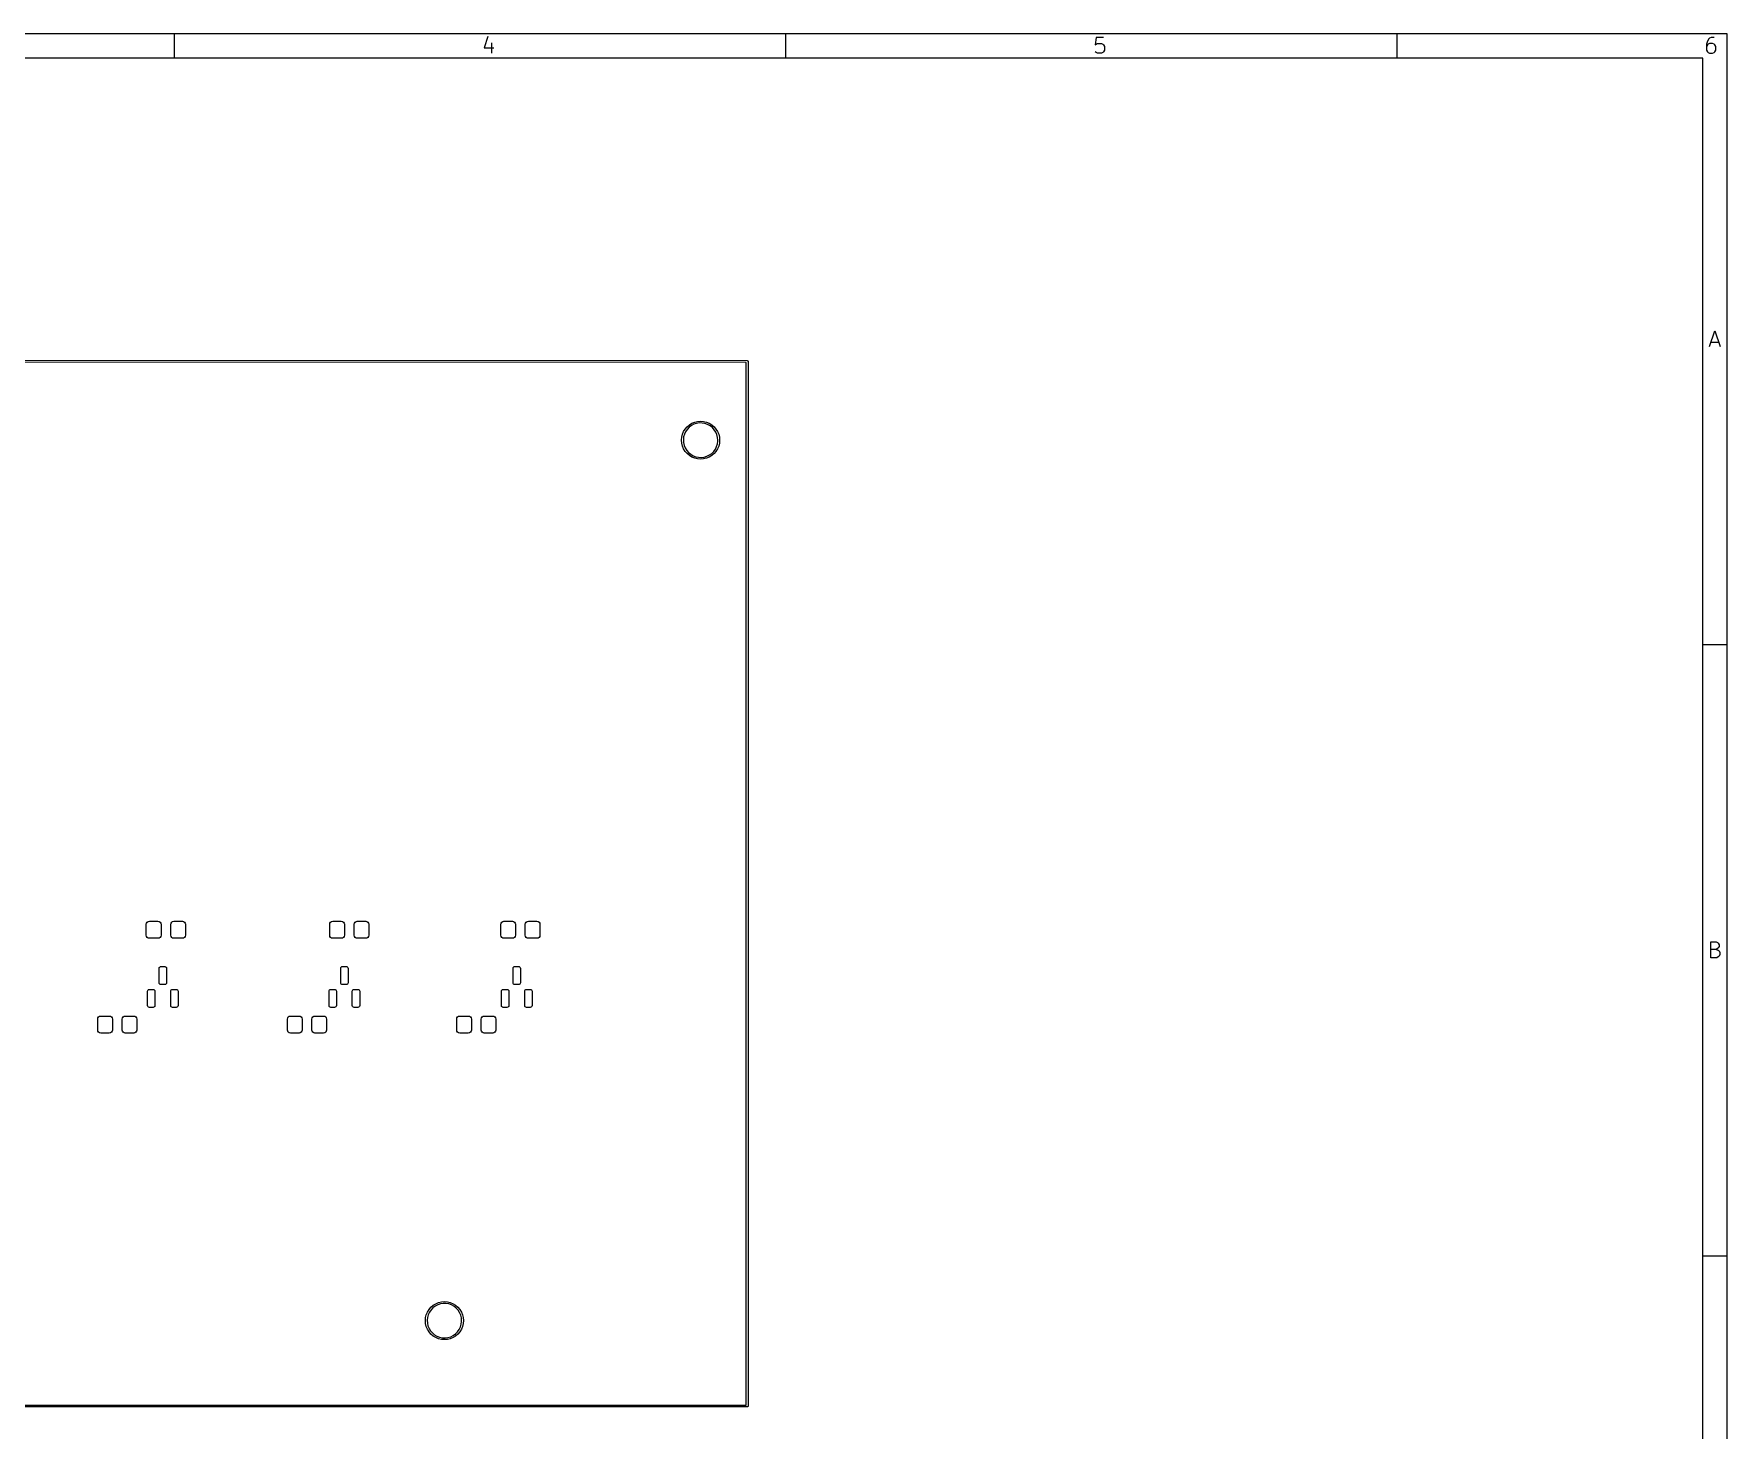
# Model space of a CAD drawing. Extents: x 10 to 287, y -200 to -10.
# Drawn here: x 148.5 to 287, y -124.2 to -10 of the extents above; entities that cross this region are included whole.
import ezdxf

# ---------------------------------------------------------------- set-up
doc = ezdxf.new("R2010")
doc.units = 0
doc.layers.add('BLACK', color=7, linetype='CONTINUOUS')

msp = doc.modelspace()

# ---------------------------------------------------------------- linework, layer by layer
at = {"layer": 'BLACK', "linetype": 'CONTINUOUS'}
for p, q in [((287.002, -10), (10, -10)), ((160, -12), (160, -10)), ((185.632, -10.2262), (185.323, -11.1548)), ((185.942, -10.7214), (185.942, -11.5881)), ((210, -12), (210, -10)), ((235.385, -10.2881), (235.323, -10.9071)), ((235.323, -10.9071), (235.385, -10.8452)), ((236.004, -10.2881), (235.385, -10.2881)), ((235.385, -10.8452), (235.508, -10.7833)), ((235.508, -10.7833), (235.818, -10.7833)), ((235.818, -10.7833), (235.942, -10.8452)), ((235.942, -10.8452), (236.004, -10.9071)), ((236.004, -10.9071), (236.065, -11.031)), ((236.065, -11.031), (236.065, -11.3405)), ((260, -12), (260, -10)), ((285.385, -10.5976), (285.323, -10.8452)), ((285.323, -10.8452), (285.323, -11.3405)), ((285.385, -10.9071), (285.323, -11.031)), ((285.508, -10.4119), (285.385, -10.5976)), ((285.446, -10.8452), (285.385, -10.9071)), ((285.57, -10.7833), (285.446, -10.8452)), ((285.57, -10.35), (285.508, -10.4119)), ((285.694, -10.2881), (285.57, -10.35)), ((285.818, -10.7833), (285.57, -10.7833)), ((285.942, -10.2881), (285.694, -10.2881)), ((285.942, -10.8452), (285.818, -10.7833)), ((286.004, -10.9071), (285.942, -10.8452)), ((286.065, -11.031), (286.004, -10.9071)), ((286.065, -11.3405), (286.065, -11.031)), ((287.002, -200.007), (287.002, -10)), ((285.002, -12), (12, -12)), ((185.323, -11.1548), (186.127, -11.1548)), ((235.385, -11.5262), (235.323, -11.4643)), ((235.508, -11.5881), (235.385, -11.5262)), ((235.818, -11.5881), (235.508, -11.5881)), ((235.942, -11.5262), (235.818, -11.5881)), ((236.004, -11.4643), (235.942, -11.5262)), ((236.065, -11.3405), (236.004, -11.4643)), ((285.002, -198.007), (285.002, -12)), ((285.323, -11.3405), (285.385, -11.4643)), ((285.385, -11.4643), (285.446, -11.5262)), ((285.446, -11.5262), (285.57, -11.5881)), ((285.57, -11.5881), (285.818, -11.5881)), ((285.818, -11.5881), (285.942, -11.5262)), ((285.942, -11.5262), (286.004, -11.4643)), ((286.004, -11.4643), (286.065, -11.3405)), ((285.569, -35.5881), (286.002, -34.2881)), ((286.002, -34.2881), (286.436, -35.5881)), ((285.693, -35.2167), (286.312, -35.2167)), ((33.4913, -36.6809), (206.846, -36.7288)), ((206.771, -36.8788), (33.5663, -36.8309)), ((206.771, -122.195), (206.771, -36.8788)), ((206.846, -36.7288), (206.856, -36.7305)), ((206.856, -36.7305), (206.859, -36.7299)), ((206.859, -36.7299), (206.862, -36.7316)), ((206.862, -36.7316), (206.872, -36.7333)), ((206.872, -36.7333), (206.886, -36.7459)), ((206.886, -36.7459), (206.903, -36.7556)), ((206.903, -36.7556), (206.906, -36.762)), ((206.906, -36.762), (206.911, -36.7663)), ((206.911, -36.7663), (206.914, -36.7855)), ((206.914, -36.7855), (206.921, -36.8038)), ((206.921, -36.8038), (206.921, -122.27)), ((201.5, -43.0028), (201.557, -42.7655)), ((201.557, -42.7655), (201.65, -42.5401)), ((201.65, -42.5401), (201.778, -42.332)), ((201.713, -42.7592), (201.651, -42.9819)), ((201.81, -42.5497), (201.713, -42.7592)), ((201.778, -42.332), (201.936, -42.1465)), ((201.94, -42.3588), (201.81, -42.5497)), ((201.936, -42.1465), (202.122, -41.988)), ((202.1, -42.1918), (201.94, -42.3588)), ((202.285, -42.0531), (202.1, -42.1918)), ((202.122, -41.988), (202.33, -41.8605)), ((202.49, -41.9464), (202.285, -42.0531)), ((202.33, -41.8605), (202.555, -41.7672)), ((202.709, -41.8746), (202.49, -41.9464)), ((202.555, -41.7672), (202.793, -41.7102)), ((202.938, -41.8397), (202.709, -41.8746)), ((202.793, -41.7102), (203.036, -41.691)), ((203.169, -41.8425), (202.938, -41.8397)), ((203.036, -41.691), (203.279, -41.7102)), ((203.396, -41.883), (203.169, -41.8425)), ((203.279, -41.7102), (203.516, -41.7672)), ((203.614, -41.9601), (203.396, -41.883)), ((203.516, -41.7672), (203.742, -41.8605)), ((203.816, -42.0718), (203.614, -41.9601)), ((203.742, -41.8605), (203.95, -41.988)), ((203.997, -42.215), (203.816, -42.0718)), ((203.95, -41.988), (204.135, -42.1465)), ((204.153, -42.3859), (203.997, -42.215)), ((204.135, -42.1465), (204.294, -42.332)), ((204.278, -42.5798), (204.153, -42.3859)), ((204.37, -42.7917), (204.278, -42.5798)), ((204.294, -42.332), (204.421, -42.5401)), ((204.427, -43.0158), (204.37, -42.7917)), ((204.421, -42.5401), (204.515, -42.7655)), ((204.515, -42.7655), (204.572, -43.0028)), ((201.481, -43.246), (201.484, -43.2116)), ((201.5, -43.4893), (201.481, -43.246)), ((201.484, -43.2116), (201.5, -43.0028)), ((201.557, -43.7266), (201.5, -43.4893)), ((201.65, -43.952), (201.557, -43.7266)), ((201.651, -42.9819), (201.626, -43.2116)), ((201.626, -43.2116), (201.64, -43.4423)), ((201.64, -43.4423), (201.691, -43.6676)), ((201.778, -44.16), (201.65, -43.952)), ((201.691, -43.6676), (201.777, -43.8817)), ((201.777, -43.8817), (201.898, -44.0787)), ((201.936, -44.3456), (201.778, -44.16)), ((201.898, -44.0787), (202.049, -44.2533)), ((202.049, -44.2533), (202.227, -44.4009)), ((203.946, -44.3229), (204.109, -44.1598)), ((204.109, -44.1598), (204.244, -43.9722)), ((204.294, -44.16), (204.135, -44.3456)), ((204.244, -43.9722), (204.347, -43.765)), ((204.421, -43.952), (204.294, -44.16)), ((204.347, -43.765), (204.414, -43.544)), ((204.414, -43.544), (204.444, -43.3149)), ((204.515, -43.7266), (204.421, -43.952)), ((204.446, -43.246), (204.427, -43.0158)), ((204.444, -43.3149), (204.446, -43.246)), ((204.572, -43.4893), (204.515, -43.7266)), ((204.572, -43.0028), (204.591, -43.246)), ((204.591, -43.246), (204.572, -43.4893)), ((202.122, -44.5041), (201.936, -44.3456)), ((202.33, -44.6316), (202.122, -44.5041)), ((202.227, -44.4009), (202.427, -44.5175)), ((202.555, -44.7249), (202.33, -44.6316)), ((202.427, -44.5175), (202.643, -44.5999)), ((202.793, -44.7819), (202.555, -44.7249)), ((202.643, -44.5999), (202.869, -44.6459)), ((203.036, -44.801), (202.793, -44.7819)), ((202.869, -44.6459), (203.1, -44.6544)), ((203.279, -44.7819), (203.036, -44.801)), ((203.1, -44.6544), (203.329, -44.625)), ((203.516, -44.7249), (203.279, -44.7819)), ((203.329, -44.625), (203.55, -44.5587)), ((203.742, -44.6316), (203.516, -44.7249)), ((203.55, -44.5587), (203.758, -44.457)), ((203.95, -44.5041), (203.742, -44.6316)), ((203.758, -44.457), (203.946, -44.3229)), ((204.135, -44.3456), (203.95, -44.5041)), ((287.002, -60), (285.002, -60)), ((157.7, -82.85), (157.719, -82.7543)), ((157.7, -83.75), (157.7, -82.85)), ((157.719, -82.7543), (157.773, -82.6732)), ((157.773, -82.6732), (157.854, -82.619)), ((157.854, -82.619), (157.95, -82.6)), ((157.95, -82.6), (158.65, -82.6)), ((158.65, -82.6), (158.746, -82.619)), ((158.746, -82.619), (158.827, -82.6732)), ((158.827, -82.6732), (158.881, -82.7543)), ((158.881, -82.7543), (158.9, -82.85)), ((158.9, -82.85), (158.9, -83.75)), ((159.7, -82.85), (159.719, -82.7543)), ((159.7, -83.75), (159.7, -82.85)), ((159.719, -82.7543), (159.773, -82.6732)), ((159.773, -82.6732), (159.854, -82.619)), ((159.854, -82.619), (159.95, -82.6)), ((159.95, -82.6), (160.65, -82.6)), ((160.65, -82.6), (160.746, -82.619)), ((160.746, -82.619), (160.827, -82.6732)), ((160.827, -82.6732), (160.881, -82.7543)), ((160.881, -82.7543), (160.9, -82.85)), ((160.9, -82.85), (160.9, -83.75)), ((172.7, -82.85), (172.719, -82.7543)), ((172.7, -83.75), (172.7, -82.85)), ((172.719, -82.7543), (172.773, -82.6732)), ((172.773, -82.6732), (172.854, -82.619)), ((172.854, -82.619), (172.95, -82.6)), ((172.95, -82.6), (173.65, -82.6)), ((173.65, -82.6), (173.746, -82.619)), ((173.746, -82.619), (173.827, -82.6732)), ((173.827, -82.6732), (173.881, -82.7543)), ((173.881, -82.7543), (173.9, -82.85)), ((173.9, -82.85), (173.9, -83.75)), ((174.7, -82.85), (174.719, -82.7543)), ((174.7, -83.75), (174.7, -82.85)), ((174.719, -82.7543), (174.773, -82.6732)), ((174.773, -82.6732), (174.854, -82.619)), ((174.854, -82.619), (174.95, -82.6)), ((174.95, -82.6), (175.65, -82.6)), ((175.65, -82.6), (175.746, -82.619)), ((175.746, -82.619), (175.827, -82.6732)), ((175.827, -82.6732), (175.881, -82.7543)), ((175.881, -82.7543), (175.9, -82.85)), ((175.9, -82.85), (175.9, -83.75)), ((186.7, -82.85), (186.719, -82.7543)), ((186.7, -83.75), (186.7, -82.85)), ((186.719, -82.7543), (186.773, -82.6732)), ((186.773, -82.6732), (186.854, -82.619)), ((186.854, -82.619), (186.95, -82.6)), ((186.95, -82.6), (187.65, -82.6)), ((187.65, -82.6), (187.746, -82.619)), ((187.746, -82.619), (187.827, -82.6732)), ((187.827, -82.6732), (187.881, -82.7543)), ((187.881, -82.7543), (187.9, -82.85)), ((187.9, -82.85), (187.9, -83.75)), ((188.7, -82.85), (188.719, -82.7543)), ((188.7, -83.75), (188.7, -82.85)), ((188.719, -82.7543), (188.773, -82.6732)), ((188.773, -82.6732), (188.854, -82.619)), ((188.854, -82.619), (188.95, -82.6)), ((188.95, -82.6), (189.65, -82.6)), ((189.65, -82.6), (189.746, -82.619)), ((189.746, -82.619), (189.827, -82.6732)), ((189.827, -82.6732), (189.881, -82.7543)), ((189.881, -82.7543), (189.9, -82.85)), ((189.9, -82.85), (189.9, -83.75)), ((157.719, -83.8457), (157.7, -83.75)), ((157.773, -83.9268), (157.719, -83.8457)), ((157.854, -83.981), (157.773, -83.9268)), ((157.95, -84), (157.854, -83.981)), ((158.65, -84), (157.95, -84)), ((158.746, -83.981), (158.65, -84)), ((158.827, -83.9268), (158.746, -83.981)), ((158.881, -83.8457), (158.827, -83.9268)), ((158.9, -83.75), (158.881, -83.8457)), ((159.719, -83.8457), (159.7, -83.75)), ((159.773, -83.9268), (159.719, -83.8457)), ((159.854, -83.981), (159.773, -83.9268)), ((159.95, -84), (159.854, -83.981)), ((160.65, -84), (159.95, -84)), ((160.746, -83.981), (160.65, -84)), ((160.827, -83.9268), (160.746, -83.981)), ((160.881, -83.8457), (160.827, -83.9268)), ((160.9, -83.75), (160.881, -83.8457)), ((172.719, -83.8457), (172.7, -83.75)), ((172.773, -83.9268), (172.719, -83.8457)), ((172.854, -83.981), (172.773, -83.9268)), ((172.95, -84), (172.854, -83.981)), ((173.65, -84), (172.95, -84)), ((173.746, -83.981), (173.65, -84)), ((173.827, -83.9268), (173.746, -83.981)), ((173.881, -83.8457), (173.827, -83.9268)), ((173.9, -83.75), (173.881, -83.8457)), ((174.719, -83.8457), (174.7, -83.75)), ((174.773, -83.9268), (174.719, -83.8457)), ((174.854, -83.981), (174.773, -83.9268)), ((174.95, -84), (174.854, -83.981)), ((175.65, -84), (174.95, -84)), ((175.746, -83.981), (175.65, -84)), ((175.827, -83.9268), (175.746, -83.981)), ((175.881, -83.8457), (175.827, -83.9268)), ((175.9, -83.75), (175.881, -83.8457)), ((186.719, -83.8457), (186.7, -83.75)), ((186.773, -83.9268), (186.719, -83.8457)), ((186.854, -83.981), (186.773, -83.9268)), ((186.95, -84), (186.854, -83.981)), ((187.65, -84), (186.95, -84)), ((187.746, -83.981), (187.65, -84)), ((187.827, -83.9268), (187.746, -83.981)), ((187.881, -83.8457), (187.827, -83.9268)), ((187.9, -83.75), (187.881, -83.8457)), ((188.719, -83.8457), (188.7, -83.75)), ((188.773, -83.9268), (188.719, -83.8457)), ((188.854, -83.981), (188.773, -83.9268)), ((188.95, -84), (188.854, -83.981)), ((189.65, -84), (188.95, -84)), ((189.746, -83.981), (189.65, -84)), ((189.827, -83.9268), (189.746, -83.981)), ((189.881, -83.8457), (189.827, -83.9268)), ((189.9, -83.75), (189.881, -83.8457)), ((285.662, -85.5881), (285.662, -84.2881)), ((285.662, -84.2881), (286.095, -84.2881)), ((286.095, -84.2881), (286.219, -84.35)), ((286.219, -84.35), (286.281, -84.4119)), ((286.281, -84.4119), (286.343, -84.5357)), ((286.095, -84.9071), (285.662, -84.9071)), ((286.157, -85.5881), (285.662, -85.5881)), ((286.219, -84.8452), (286.095, -84.9071)), ((286.095, -84.9071), (286.281, -84.969)), ((286.281, -85.5262), (286.157, -85.5881)), ((286.281, -84.7833), (286.219, -84.8452)), ((286.343, -84.6595), (286.281, -84.7833)), ((286.281, -84.969), (286.343, -85.031)), ((286.343, -85.4643), (286.281, -85.5262)), ((286.343, -84.5357), (286.343, -84.6595)), ((286.343, -85.031), (286.405, -85.1548)), ((286.405, -85.3405), (286.343, -85.4643)), ((286.405, -85.1548), (286.405, -85.3405)), ((158.748, -86.4613), (158.76, -86.4039)), ((158.748, -87.6363), (158.748, -86.4613)), ((158.76, -86.4039), (158.792, -86.3553)), ((158.792, -86.3553), (158.841, -86.3228)), ((158.841, -86.3228), (158.898, -86.3113)), ((158.898, -86.3113), (159.198, -86.3113)), ((159.198, -86.3113), (159.256, -86.3228)), ((159.256, -86.3228), (159.304, -86.3553)), ((159.304, -86.3553), (159.337, -86.4039)), ((159.337, -86.4039), (159.348, -86.4613)), ((159.348, -86.4613), (159.348, -87.6363)), ((173.6, -86.4613), (173.611, -86.4039)), ((173.6, -87.6363), (173.6, -86.4613)), ((173.611, -86.4039), (173.644, -86.3553)), ((173.644, -86.3553), (173.693, -86.3228)), ((173.693, -86.3228), (173.75, -86.3113)), ((173.75, -86.3113), (174.05, -86.3113)), ((174.05, -86.3113), (174.107, -86.3228)), ((174.107, -86.3228), (174.156, -86.3553)), ((174.156, -86.3553), (174.189, -86.4039)), ((174.189, -86.4039), (174.2, -86.4613)), ((174.2, -86.4613), (174.2, -87.6363)), ((187.7, -86.4613), (187.711, -86.4039)), ((187.7, -87.6363), (187.7, -86.4613)), ((187.711, -86.4039), (187.744, -86.3553)), ((187.744, -86.3553), (187.793, -86.3228)), ((187.793, -86.3228), (187.85, -86.3113)), ((187.85, -86.3113), (188.15, -86.3113)), ((188.15, -86.3113), (188.207, -86.3228)), ((188.207, -86.3228), (188.256, -86.3553)), ((188.256, -86.3553), (188.289, -86.4039)), ((188.289, -86.4039), (188.3, -86.4613)), ((188.3, -86.4613), (188.3, -87.6363)), ((157.798, -88.3363), (157.81, -88.2789)), ((157.798, -89.5113), (157.798, -88.3363)), ((157.81, -88.2789), (157.842, -88.2303)), ((157.842, -88.2303), (157.891, -88.1978)), ((157.891, -88.1978), (157.948, -88.1863)), ((157.948, -88.1863), (158.248, -88.1863)), ((158.248, -88.1863), (158.306, -88.1978)), ((158.306, -88.1978), (158.354, -88.2303)), ((158.354, -88.2303), (158.387, -88.2789)), ((158.387, -88.2789), (158.398, -88.3363)), ((158.398, -88.3363), (158.398, -89.5113)), ((158.76, -87.6937), (158.748, -87.6363)), ((158.792, -87.7424), (158.76, -87.6937)), ((158.841, -87.7749), (158.792, -87.7424)), ((158.898, -87.7863), (158.841, -87.7749)), ((159.198, -87.7863), (158.898, -87.7863)), ((159.256, -87.7749), (159.198, -87.7863)), ((159.304, -87.7424), (159.256, -87.7749)), ((159.337, -87.6937), (159.304, -87.7424)), ((159.348, -87.6363), (159.337, -87.6937)), ((159.698, -88.3363), (159.71, -88.2789)), ((159.698, -89.5113), (159.698, -88.3363)), ((159.71, -88.2789), (159.742, -88.2303)), ((159.742, -88.2303), (159.791, -88.1978)), ((159.791, -88.1978), (159.848, -88.1863)), ((159.848, -88.1863), (160.148, -88.1863)), ((160.148, -88.1863), (160.206, -88.1978)), ((160.206, -88.1978), (160.254, -88.2303)), ((160.254, -88.2303), (160.287, -88.2789)), ((160.287, -88.2789), (160.298, -88.3363)), ((160.298, -88.3363), (160.298, -89.5113)), ((172.65, -88.3363), (172.661, -88.2789)), ((172.65, -89.5113), (172.65, -88.3363)), ((172.661, -88.2789), (172.694, -88.2303)), ((172.694, -88.2303), (172.743, -88.1978)), ((172.743, -88.1978), (172.8, -88.1863)), ((172.8, -88.1863), (173.1, -88.1863)), ((173.1, -88.1863), (173.157, -88.1978)), ((173.157, -88.1978), (173.206, -88.2303)), ((173.206, -88.2303), (173.239, -88.2789)), ((173.239, -88.2789), (173.25, -88.3363)), ((173.25, -88.3363), (173.25, -89.5113)), ((173.611, -87.6937), (173.6, -87.6363)), ((173.644, -87.7424), (173.611, -87.6937)), ((173.693, -87.7749), (173.644, -87.7424)), ((173.75, -87.7863), (173.693, -87.7749)), ((174.05, -87.7863), (173.75, -87.7863)), ((174.107, -87.7749), (174.05, -87.7863)), ((174.156, -87.7424), (174.107, -87.7749)), ((174.189, -87.6937), (174.156, -87.7424)), ((174.2, -87.6363), (174.189, -87.6937)), ((174.55, -88.3363), (174.561, -88.2789)), ((174.55, -89.5113), (174.55, -88.3363)), ((174.561, -88.2789), (174.594, -88.2303)), ((174.594, -88.2303), (174.643, -88.1978)), ((174.643, -88.1978), (174.7, -88.1863)), ((174.7, -88.1863), (175, -88.1863)), ((175, -88.1863), (175.057, -88.1978)), ((175.057, -88.1978), (175.106, -88.2303)), ((175.106, -88.2303), (175.139, -88.2789)), ((175.139, -88.2789), (175.15, -88.3363)), ((175.15, -88.3363), (175.15, -89.5113)), ((186.75, -88.3363), (186.761, -88.2789)), ((186.75, -89.5113), (186.75, -88.3363)), ((186.761, -88.2789), (186.794, -88.2303)), ((186.794, -88.2303), (186.843, -88.1978)), ((186.843, -88.1978), (186.9, -88.1863)), ((186.9, -88.1863), (187.2, -88.1863)), ((187.2, -88.1863), (187.257, -88.1978)), ((187.257, -88.1978), (187.306, -88.2303)), ((187.306, -88.2303), (187.339, -88.2789)), ((187.339, -88.2789), (187.35, -88.3363)), ((187.35, -88.3363), (187.35, -89.5113)), ((187.711, -87.6937), (187.7, -87.6363)), ((187.744, -87.7424), (187.711, -87.6937)), ((187.793, -87.7749), (187.744, -87.7424)), ((187.85, -87.7863), (187.793, -87.7749)), ((188.15, -87.7863), (187.85, -87.7863)), ((188.207, -87.7749), (188.15, -87.7863)), ((188.256, -87.7424), (188.207, -87.7749)), ((188.289, -87.6937), (188.256, -87.7424)), ((188.3, -87.6363), (188.289, -87.6937)), ((188.65, -88.3363), (188.661, -88.2789)), ((188.65, -89.5113), (188.65, -88.3363)), ((188.661, -88.2789), (188.694, -88.2303)), ((188.694, -88.2303), (188.743, -88.1978)), ((188.743, -88.1978), (188.8, -88.1863)), ((188.8, -88.1863), (189.1, -88.1863)), ((189.1, -88.1863), (189.157, -88.1978)), ((189.157, -88.1978), (189.206, -88.2303)), ((189.206, -88.2303), (189.239, -88.2789)), ((189.239, -88.2789), (189.25, -88.3363)), ((189.25, -88.3363), (189.25, -89.5113)), ((157.81, -89.5687), (157.798, -89.5113)), ((157.842, -89.6174), (157.81, -89.5687)), ((157.891, -89.6499), (157.842, -89.6174)), ((157.948, -89.6613), (157.891, -89.6499)), ((158.248, -89.6613), (157.948, -89.6613)), ((158.306, -89.6499), (158.248, -89.6613)), ((158.354, -89.6174), (158.306, -89.6499)), ((158.387, -89.5687), (158.354, -89.6174)), ((158.398, -89.5113), (158.387, -89.5687)), ((159.71, -89.5687), (159.698, -89.5113)), ((159.742, -89.6174), (159.71, -89.5687)), ((159.791, -89.6499), (159.742, -89.6174)), ((159.848, -89.6613), (159.791, -89.6499)), ((160.148, -89.6613), (159.848, -89.6613)), ((160.206, -89.6499), (160.148, -89.6613)), ((160.254, -89.6174), (160.206, -89.6499)), ((160.287, -89.5687), (160.254, -89.6174)), ((160.298, -89.5113), (160.287, -89.5687)), ((172.661, -89.5687), (172.65, -89.5113)), ((172.694, -89.6174), (172.661, -89.5687)), ((172.743, -89.6499), (172.694, -89.6174)), ((172.8, -89.6613), (172.743, -89.6499)), ((173.1, -89.6613), (172.8, -89.6613)), ((173.157, -89.6499), (173.1, -89.6613)), ((173.206, -89.6174), (173.157, -89.6499)), ((173.239, -89.5687), (173.206, -89.6174)), ((173.25, -89.5113), (173.239, -89.5687)), ((174.561, -89.5687), (174.55, -89.5113)), ((174.594, -89.6174), (174.561, -89.5687)), ((174.643, -89.6499), (174.594, -89.6174)), ((174.7, -89.6613), (174.643, -89.6499)), ((175, -89.6613), (174.7, -89.6613)), ((175.057, -89.6499), (175, -89.6613)), ((175.106, -89.6174), (175.057, -89.6499)), ((175.139, -89.5687), (175.106, -89.6174)), ((175.15, -89.5113), (175.139, -89.5687)), ((186.761, -89.5687), (186.75, -89.5113)), ((186.794, -89.6174), (186.761, -89.5687)), ((186.843, -89.6499), (186.794, -89.6174)), ((186.9, -89.6613), (186.843, -89.6499)), ((187.2, -89.6613), (186.9, -89.6613)), ((187.257, -89.6499), (187.2, -89.6613)), ((187.306, -89.6174), (187.257, -89.6499)), ((187.339, -89.5687), (187.306, -89.6174)), ((187.35, -89.5113), (187.339, -89.5687)), ((188.661, -89.5687), (188.65, -89.5113)), ((188.694, -89.6174), (188.661, -89.5687)), ((188.743, -89.6499), (188.694, -89.6174)), ((188.8, -89.6613), (188.743, -89.6499)), ((189.1, -89.6613), (188.8, -89.6613)), ((189.157, -89.6499), (189.1, -89.6613)), ((189.206, -89.6174), (189.157, -89.6499)), ((189.239, -89.5687), (189.206, -89.6174)), ((189.25, -89.5113), (189.239, -89.5687)), ((153.722, -90.6121), (153.741, -90.5164)), ((153.722, -91.5121), (153.722, -90.6121)), ((153.741, -90.5164), (153.795, -90.4353)), ((153.795, -90.4353), (153.876, -90.3811)), ((153.876, -90.3811), (153.972, -90.3621)), ((153.972, -90.3621), (154.672, -90.3621)), ((154.672, -90.3621), (154.767, -90.3811)), ((154.767, -90.3811), (154.848, -90.4353)), ((154.848, -90.4353), (154.903, -90.5164)), ((154.903, -90.5164), (154.922, -90.6121)), ((154.922, -90.6121), (154.922, -91.5121)), ((155.722, -90.6121), (155.741, -90.5164)), ((155.722, -91.5121), (155.722, -90.6121)), ((155.741, -90.5164), (155.795, -90.4353)), ((155.795, -90.4353), (155.876, -90.3811)), ((155.876, -90.3811), (155.972, -90.3621)), ((155.972, -90.3621), (156.672, -90.3621)), ((156.672, -90.3621), (156.767, -90.3811)), ((156.767, -90.3811), (156.848, -90.4353)), ((156.848, -90.4353), (156.903, -90.5164)), ((156.903, -90.5164), (156.922, -90.6121)), ((156.922, -90.6121), (156.922, -91.5121)), ((169.242, -90.6121), (169.261, -90.5164)), ((169.242, -91.5121), (169.242, -90.6121)), ((169.261, -90.5164), (169.315, -90.4353)), ((169.315, -90.4353), (169.396, -90.3811)), ((169.396, -90.3811), (169.492, -90.3621)), ((169.492, -90.3621), (170.192, -90.3621)), ((170.192, -90.3621), (170.288, -90.3811)), ((170.288, -90.3811), (170.369, -90.4353)), ((170.369, -90.4353), (170.423, -90.5164)), ((170.423, -90.5164), (170.442, -90.6121)), ((170.442, -90.6121), (170.442, -91.5121)), ((171.242, -90.6121), (171.261, -90.5164)), ((171.242, -91.5121), (171.242, -90.6121)), ((171.261, -90.5164), (171.315, -90.4353)), ((171.315, -90.4353), (171.396, -90.3811)), ((171.396, -90.3811), (171.492, -90.3621)), ((171.492, -90.3621), (172.192, -90.3621)), ((172.192, -90.3621), (172.288, -90.3811)), ((172.288, -90.3811), (172.369, -90.4353)), ((172.369, -90.4353), (172.423, -90.5164)), ((172.423, -90.5164), (172.442, -90.6121)), ((172.442, -90.6121), (172.442, -91.5121)), ((183.087, -90.6121), (183.106, -90.5164)), ((183.087, -91.5121), (183.087, -90.6121)), ((183.106, -90.5164), (183.16, -90.4353)), ((183.16, -90.4353), (183.241, -90.3811)), ((183.241, -90.3811), (183.337, -90.3621)), ((183.337, -90.3621), (184.037, -90.3621)), ((184.037, -90.3621), (184.133, -90.3811)), ((184.133, -90.3811), (184.214, -90.4353)), ((184.214, -90.4353), (184.268, -90.5164)), ((184.268, -90.5164), (184.287, -90.6121)), ((184.287, -90.6121), (184.287, -91.5121)), ((185.087, -90.6121), (185.106, -90.5164)), ((185.087, -91.5121), (185.087, -90.6121)), ((185.106, -90.5164), (185.16, -90.4353)), ((185.16, -90.4353), (185.241, -90.3811)), ((185.241, -90.3811), (185.337, -90.3621)), ((185.337, -90.3621), (186.037, -90.3621)), ((186.037, -90.3621), (186.133, -90.3811)), ((186.133, -90.3811), (186.214, -90.4353)), ((186.214, -90.4353), (186.268, -90.5164)), ((186.268, -90.5164), (186.287, -90.6121)), ((186.287, -90.6121), (186.287, -91.5121)), ((153.741, -91.6077), (153.722, -91.5121)), ((153.795, -91.6888), (153.741, -91.6077)), ((153.876, -91.743), (153.795, -91.6888)), ((153.972, -91.7621), (153.876, -91.743)), ((154.672, -91.7621), (153.972, -91.7621)), ((154.767, -91.743), (154.672, -91.7621)), ((154.848, -91.6888), (154.767, -91.743)), ((154.903, -91.6077), (154.848, -91.6888)), ((154.922, -91.5121), (154.903, -91.6077)), ((155.741, -91.6077), (155.722, -91.5121)), ((155.795, -91.6888), (155.741, -91.6077)), ((155.876, -91.743), (155.795, -91.6888)), ((155.972, -91.7621), (155.876, -91.743)), ((156.672, -91.7621), (155.972, -91.7621)), ((156.767, -91.743), (156.672, -91.7621)), ((156.848, -91.6888), (156.767, -91.743)), ((156.903, -91.6077), (156.848, -91.6888)), ((156.922, -91.5121), (156.903, -91.6077)), ((169.261, -91.6077), (169.242, -91.5121)), ((169.315, -91.6888), (169.261, -91.6077)), ((169.396, -91.743), (169.315, -91.6888)), ((169.492, -91.7621), (169.396, -91.743)), ((170.192, -91.7621), (169.492, -91.7621)), ((170.288, -91.743), (170.192, -91.7621)), ((170.369, -91.6888), (170.288, -91.743)), ((170.423, -91.6077), (170.369, -91.6888)), ((170.442, -91.5121), (170.423, -91.6077)), ((171.261, -91.6077), (171.242, -91.5121)), ((171.315, -91.6888), (171.261, -91.6077)), ((171.396, -91.743), (171.315, -91.6888)), ((171.492, -91.7621), (171.396, -91.743)), ((172.192, -91.7621), (171.492, -91.7621)), ((172.288, -91.743), (172.192, -91.7621)), ((172.369, -91.6888), (172.288, -91.743)), ((172.423, -91.6077), (172.369, -91.6888)), ((172.442, -91.5121), (172.423, -91.6077)), ((183.106, -91.6077), (183.087, -91.5121)), ((183.16, -91.6888), (183.106, -91.6077)), ((183.241, -91.743), (183.16, -91.6888)), ((183.337, -91.7621), (183.241, -91.743)), ((184.037, -91.7621), (183.337, -91.7621)), ((184.133, -91.743), (184.037, -91.7621)), ((184.214, -91.6888), (184.133, -91.743)), ((184.268, -91.6077), (184.214, -91.6888)), ((184.287, -91.5121), (184.268, -91.6077)), ((185.106, -91.6077), (185.087, -91.5121)), ((185.16, -91.6888), (185.106, -91.6077)), ((185.241, -91.743), (185.16, -91.6888)), ((185.337, -91.7621), (185.241, -91.743)), ((186.037, -91.7621), (185.337, -91.7621)), ((186.133, -91.743), (186.037, -91.7621)), ((186.214, -91.6888), (186.133, -91.743)), ((186.268, -91.6077), (186.214, -91.6888)), ((186.287, -91.5121), (186.268, -91.6077)), ((287.002, -110), (285.002, -110)), ((180.545, -115.042), (180.602, -114.804)), ((180.602, -114.804), (180.695, -114.579)), ((180.695, -114.579), (180.823, -114.371)), ((180.758, -114.798), (180.696, -115.021)), ((180.855, -114.588), (180.758, -114.798)), ((180.823, -114.371), (180.981, -114.185)), ((180.985, -114.398), (180.855, -114.588)), ((180.981, -114.185), (181.167, -114.027)), ((181.145, -114.231), (180.985, -114.398)), ((181.33, -114.092), (181.145, -114.231)), ((181.167, -114.027), (181.375, -113.899)), ((181.535, -113.985), (181.33, -114.092)), ((181.375, -113.899), (181.6, -113.806)), ((181.754, -113.913), (181.535, -113.985)), ((181.6, -113.806), (181.838, -113.749)), ((181.983, -113.878), (181.754, -113.913)), ((181.838, -113.749), (182.081, -113.73)), ((182.214, -113.881), (181.983, -113.878)), ((182.081, -113.73), (182.324, -113.749)), ((182.441, -113.922), (182.214, -113.881)), ((182.324, -113.749), (182.561, -113.806)), ((182.659, -113.999), (182.441, -113.922)), ((182.561, -113.806), (182.787, -113.899)), ((182.861, -114.111), (182.659, -113.999)), ((182.787, -113.899), (182.995, -114.027)), ((183.042, -114.254), (182.861, -114.111)), ((182.995, -114.027), (183.18, -114.185)), ((183.198, -114.425), (183.042, -114.254)), ((183.18, -114.185), (183.339, -114.371)), ((183.323, -114.619), (183.198, -114.425)), ((183.415, -114.83), (183.323, -114.619)), ((183.339, -114.371), (183.466, -114.579)), ((183.472, -115.055), (183.415, -114.83)), ((183.466, -114.579), (183.56, -114.804)), ((183.56, -114.804), (183.617, -115.042)), ((180.526, -115.285), (180.529, -115.25)), ((180.545, -115.528), (180.526, -115.285)), ((180.529, -115.25), (180.545, -115.042)), ((180.602, -115.765), (180.545, -115.528)), ((180.695, -115.991), (180.602, -115.765)), ((180.696, -115.021), (180.671, -115.25)), ((180.671, -115.25), (180.685, -115.481)), ((180.685, -115.481), (180.736, -115.706)), ((180.823, -116.199), (180.695, -115.991)), ((180.736, -115.706), (180.822, -115.92)), ((180.822, -115.92), (180.943, -116.117)), ((180.981, -116.384), (180.823, -116.199)), ((180.943, -116.117), (181.094, -116.292)), ((181.094, -116.292), (181.272, -116.44)), ((182.991, -116.362), (183.154, -116.199)), ((183.154, -116.199), (183.289, -116.011)), ((183.339, -116.199), (183.18, -116.384)), ((183.289, -116.011), (183.392, -115.804)), ((183.466, -115.991), (183.339, -116.199)), ((183.392, -115.804), (183.459, -115.583)), ((183.459, -115.583), (183.489, -115.354)), ((183.56, -115.765), (183.466, -115.991)), ((183.491, -115.285), (183.472, -115.055)), ((183.489, -115.354), (183.491, -115.285)), ((183.617, -115.528), (183.56, -115.765)), ((183.617, -115.042), (183.636, -115.285)), ((183.636, -115.285), (183.617, -115.528)), ((181.167, -116.543), (180.981, -116.384)), ((181.375, -116.67), (181.167, -116.543)), ((181.272, -116.44), (181.472, -116.556)), ((181.6, -116.764), (181.375, -116.67)), ((181.472, -116.556), (181.688, -116.639)), ((181.838, -116.821), (181.6, -116.764)), ((181.688, -116.639), (181.914, -116.685)), ((182.081, -116.84), (181.838, -116.821)), ((181.914, -116.685), (182.145, -116.693)), ((182.324, -116.821), (182.081, -116.84)), ((182.145, -116.693), (182.374, -116.664)), ((182.561, -116.764), (182.324, -116.821)), ((182.374, -116.664), (182.595, -116.597)), ((182.787, -116.67), (182.561, -116.764)), ((182.595, -116.597), (182.803, -116.496)), ((182.995, -116.543), (182.787, -116.67)), ((182.803, -116.496), (182.991, -116.362)), ((183.18, -116.384), (182.995, -116.543)), ((206.846, -122.345), (33.4909, -122.345)), ((33.5659, -122.195), (206.771, -122.195)), ((206.864, -122.338), (206.846, -122.345)), ((206.883, -122.335), (206.864, -122.338)), ((206.888, -122.33), (206.883, -122.335)), ((206.894, -122.327), (206.888, -122.33)), ((206.904, -122.31), (206.894, -122.327)), ((206.916, -122.295), (206.904, -122.31)), ((206.918, -122.286), (206.916, -122.295)), ((206.92, -122.283), (206.918, -122.286)), ((206.921, -122.27), (206.919, -122.28)), ((206.919, -122.28), (206.92, -122.283))]:
    msp.add_line(p, q, dxfattribs=at)

doc.saveas('drawing.dxf')
